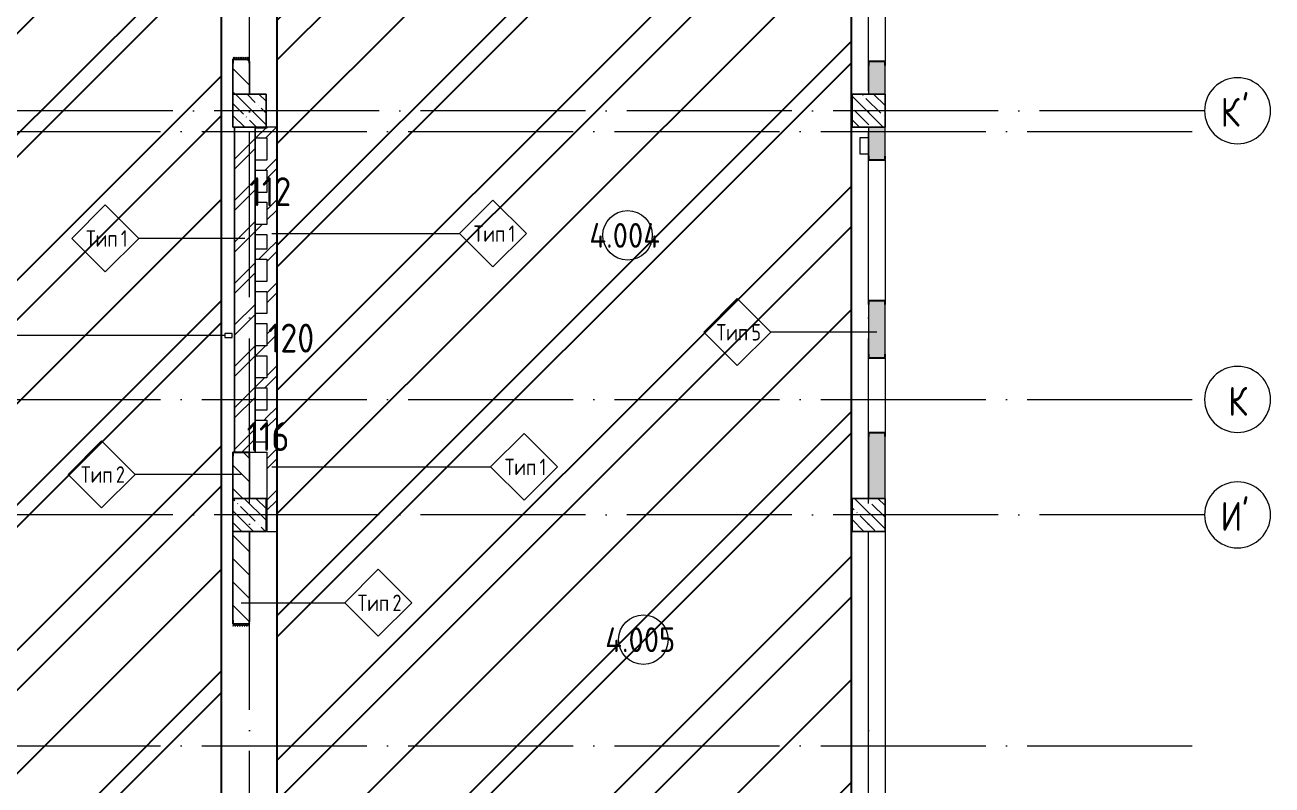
# Model space of a CAD drawing. Header units: millimetres. Extents: x -68946 to 690821, y -552984 to 293768.
# Drawn here: x 115912 to 131021, y -370269 to -361053 of the extents above; entities that cross this region are included whole.
import ezdxf

# ---------------------------------------------------------------- set-up
doc = ezdxf.new("R2010")
doc.units = ezdxf.units.MM
doc.linetypes.add('ADSK_Линия сетки', pattern=[2500, 2000, -250, 0, -250])
doc.linetypes.add('ADSK_Скрыто', pattern=[600, 300, -300])
for name, color, linetype, lineweight in [('0) блоки', 250, 'Continuous', 25), ('1.2) Стяжка 6 вып.', 30, 'Continuous', 30), ('1.3) Звуко-изол           6 вып.', 90, 'Continuous', 30), ('1.4) Стяжка 6 вып.', 30, 'Continuous', 30), ('A-AREA-____-IDEN', 250, 'Continuous', 9), ('A-DOOR-____-MCUT', 250, 'Continuous', 5), ('A-DOOR-____-OTLN', 250, 'Continuous', 5), ('A-FLOR-____-OTLN', 250, 'Continuous', 9), ('A-WALL-____-IDEN', 250, 'Continuous', 9), ('A-WALL-____-MCUT', 250, 'Continuous', 13), ('A-WALL-____-PATT', 250, 'Continuous', 13), ('G-____-____-SYMB', 250, 'ADSK_Скрыто', 9), ('I-WALL-____-OTLN', 250, 'Continuous', 9), ('S-COLS-____-MCUT', 250, 'Continuous', 25), ('S-COLS-____-OTLN', 250, 'Continuous', 9), ('S-GRID-____-IDEN', 250, 'Continuous', 9), ('S-GRID-____-OTLN', 250, 'Continuous', 9)]:
    doc.layers.add(name, color=color, linetype=linetype, lineweight=lineweight)
doc.styles.add('GOST Common', font='', dxfattribs={"width": 0.9, "height": 350})
doc.styles.add('GOST Common_1', font='', dxfattribs={"width": 0.9, "height": 250})
doc.styles.add('ISOCPEUR', font='isocpeur.ttf', dxfattribs={"width": 0.8, "height": 100})
doc.styles.add('ISOCPEUR_1', font='isocpeur.ttf', dxfattribs={"width": 0.9, "height": 250})
doc.styles.get('GOST Common').set_extended_font_data('GOST Common')
doc.styles.get('GOST Common_1').set_extended_font_data('GOST Common')
pattern_1 = [(135, (1051.41, 164.685), (-14.1421, -14.1421), []), (225, (1051.41, 164.685), (14.1421, -14.1421), [])]
pattern_2 = [(45, (-1071.384, 164.685), (-14.1421, 14.1421), []), (135, (-1071.384, 164.685), (-14.1421, -14.1421), [])]
pattern_3 = [(45, (-26617.47, -398117.93), (-251.4472, 251.4472), []), (45, (-26617.47, -397736.93), (-251.4472, 251.4472), [])]
pattern_4 = [(135, (-26617.47, -398117.93), (-141.42136, -141.42136), [])]
pattern_5 = [(135, (-26617.47, -398117.93), (-142.5612, -142.5612), []), (135, (-26474.9, -398117.93), (-142.5612, -142.5612), [252.016, -50.403, 3.353, -47.05])]

# ---------------------------------------------------------------- blocks, each defined once
blk = doc.blocks.new('Дверь_СКБ_2Ст_Фрамуга2 - Н_ВВ-3_2500x2600h_Учебные помещения_Фрамуга слева-42054644-Кладочный план внутренних ограждающих конструкций на отм_ _12_600_ Секция 3_')
at = {"layer": 'A-DOOR-____-OTLN'}
h = blk.add_hatch(dxfattribs=at)
h.set_pattern_fill('FP_5', color=256, style=0, pattern_type=2)
h.set_pattern_definition(pattern_2)
h.paths.add_polyline_path([(-1237.5, -100), (-1212.5, -100), (-1212.5, 100), (-1237.5, 100)])
h = blk.add_hatch(dxfattribs=at)
h.set_pattern_fill('FP_4', color=256, style=0, pattern_type=2)
h.set_pattern_definition(pattern_1)
h.paths.add_polyline_path([(1237.5, -100), (1262.5, -100), (1262.5, 100), (1237.5, 100)])
blk = doc.blocks.new('Дверь_СКБ_2Ст_Фрамуга2 - Н_ВВ-3_2500x2600h_Учебные помещения_Фрамуга слева-V1-Кладочный план внутренних ограждающих конструкций на отм_ _12_600_ Секция 3_')
at = {"layer": 'A-DOOR-____-OTLN'}
h = blk.add_hatch(dxfattribs=at)
h.set_pattern_fill('FP_5', color=256, style=0, pattern_type=2)
h.set_pattern_definition(pattern_2)
h.paths.add_polyline_path([(-1237.5, -100), (-1212.5, -100), (-1212.5, 100), (-1237.5, 100)])
h = blk.add_hatch(dxfattribs=at)
h.set_pattern_fill('FP_4', color=256, style=0, pattern_type=2)
h.set_pattern_definition(pattern_1)
h.paths.add_polyline_path([(1237.5, -100), (1262.5, -100), (1262.5, 100), (1237.5, 100)])
blk = doc.blocks.new('BSC_Колонна _Прямоугольная - 400x400-40975103-Кладочный план внутренних ограждающих конструкций на отм_ _12_600_ Секция 3_')
at = {"layer": 'S-COLS-____-OTLN', "lineweight": 5}
h = blk.add_hatch(dxfattribs=at)
h.set_pattern_fill('FP_28', color=256, style=0, pattern_type=2)
h.set_pattern_definition([(135, (-145249.98, -36025), (-142.5612, -142.5612), []), (135, (-145107.42, -36025), (-142.5612, -142.5612), [252.016, -50.403, 3.353, -47.05])])
h.paths.add_polyline_path([(-200, -200), (200, -200), (200, 200), (-200, 200)])
at = {"layer": 'S-COLS-____-MCUT'}
for p, q in [((200, 200), (-200, 200)), ((-200, 200), (-200, -200)), ((200, -200), (200, 200)), ((-200, -200), (200, -200))]:
    blk.add_line(p, q, dxfattribs=at)
blk = doc.blocks.new('BSC_Колонна _Прямоугольная - 400x400-V5-Кладочный план внутренних ограждающих конструкций на отм_ _12_600_ Секция 3_')
at = {"layer": 'S-COLS-____-OTLN', "lineweight": 5}
h = blk.add_hatch(dxfattribs=at)
h.set_pattern_fill('FP_29', color=256, style=0, pattern_type=2)
h.set_pattern_definition([(135, (-145249.98, -31125), (-142.5612, -142.5612), []), (135, (-145107.42, -31125), (-142.5612, -142.5612), [252.016, -50.403, 3.353, -47.05])])
h.paths.add_polyline_path([(-200, -200), (200, -200), (200, 200), (-200, 200), (-200, 46)])
at = {"layer": 'S-COLS-____-MCUT'}
for p, q in [((200, 200), (-200, 200)), ((-200, 200), (-200, -200)), ((200, -200), (200, 200)), ((-200, -200), (200, -200))]:
    blk.add_line(p, q, dxfattribs=at)
blk = doc.blocks.new('ADSK_КолоннаНесущая_Швеллер_Гнутый_ГОСТ 8278-83 - 200х50х4_таб_1 2-38569673-Кладочный план внутренних ограждающих конструкций на отм_ _12_600_ Секция 3_')
at = {"layer": 'S-COLS-____-MCUT'}
for p, q in [((-10.1, 90), (-10.1, -90)), ((-6.1, -90), (-6.1, 90)), ((39.9, 100), (-0.1, 100)), ((-0.1, 96), (39.9, 96)), ((39.9, 96), (39.9, 100)), ((39.9, -96), (-0.1, -96)), ((-0.1, -100), (39.9, -100)), ((39.9, -100), (39.9, -96))]:
    blk.add_line(p, q, dxfattribs=at)
for centre, radius, start, end in [((-0.1, 90), 10, 90, 180), ((-0.1, 90), 6, 90, 180), ((-0.1, -90), 10, 180, 270), ((-0.1, -90), 6, 180, 270)]:
    blk.add_arc(centre, radius, start, end, dxfattribs=at)
blk = doc.blocks.new('ADSK_КолоннаНесущая_Швеллер_Гнутый_ГОСТ 8278-83 - 200х50х4_таб_1 2-V14-Кладочный план внутренних ограждающих конструкций на отм_ _12_600_ Секция 3_')
at = {"layer": 'S-COLS-____-MCUT'}
for p, q in [((-6, -90), (-6, 90)), ((0, 96), (40, 96)), ((40, 100), (20, 100)), ((40, 96), (40, 100)), ((40, -96), (0, -96)), ((20, -100), (40, -100)), ((40, -100), (40, -96))]:
    blk.add_line(p, q, dxfattribs=at)
for centre, radius, start, end in [((0, 90), 10, 90, 180), ((0, 90), 6, 90, 180), ((0, -90), 10, 180, 270), ((0, -90), 6, 180, 270)]:
    blk.add_arc(centre, radius, start, end, dxfattribs=at)
blk = doc.blocks.new('ADSK_КолоннаНесущая_Швеллер_Гнутый_ГОСТ 8278-83 - 200х50х4_таб_1 2-V20-Кладочный план внутренних ограждающих конструкций на отм_ _12_600_ Секция 3_')
at = {"layer": 'S-COLS-____-MCUT'}
for p, q in [((-6, -90), (-6, 90)), ((0, 96), (40, 96)), ((40, 100), (20, 100)), ((40, 96), (40, 100)), ((40, -96), (0, -96)), ((0, -100), (40, -100)), ((40, -100), (40, -96))]:
    blk.add_line(p, q, dxfattribs=at)
for centre, radius, start, end in [((0, 90), 10, 92.5388, 179.9936), ((0, 90), 6, 90, 180), ((0, -90), 10, 180.0064, 270), ((0, -90), 6, 180, 270)]:
    blk.add_arc(centre, radius, start, end, dxfattribs=at)
blk = doc.blocks.new('ADSK_КолоннаНесущая_Швеллер_Гнутый_ГОСТ 8278-83 - 200х50х4_таб_1 2-V19-Кладочный план внутренних ограждающих конструкций на отм_ _12_600_ Секция 3_')
at = {"layer": 'S-COLS-____-MCUT'}
for p, q in [((-10.1, 90), (-10.1, -90)), ((-6.1, -90), (-6.1, 90)), ((39.9, 100), (-0.1, 100)), ((-0.1, 96), (39.9, 96)), ((39.9, 96), (39.9, 100)), ((39.9, -96), (-0.1, -96)), ((-0.1, -100), (39.9, -100)), ((39.9, -100), (39.9, -96))]:
    blk.add_line(p, q, dxfattribs=at)
for centre, radius, start, end in [((-0.1, 90), 10, 90, 180), ((-0.1, 90), 6, 90, 180), ((-0.1, -90), 10, 180, 270), ((-0.1, -90), 6, 180, 270)]:
    blk.add_arc(centre, radius, start, end, dxfattribs=at)
blk = doc.blocks.new('DM_Штора_Противодымная_Doormaster_E-60 - ш_4400 х в_2500-40883804-Кладочный план внутренних ограждающих конструкций на отм_ _12_600_ Секция 3_')
at = {"layer": 'A-DOOR-____-MCUT'}
for p, q in [((-2075, 150), (-2165, 150)), ((-2165, 150), (-2165, 100)), ((-2165, 100), (-2075, 100)), ((-2075, 100), (-2075, 150)), ((-2075, 125), (2325, 125)), ((2325, 150), (2325, 100)), ((2415, 150), (2325, 150)), ((2325, 100), (2415, 100)), ((2415, 100), (2415, 150))]:
    blk.add_line(p, q, dxfattribs=at)
blk = doc.blocks.new('Ось сетки - Круг_Ø8 мм-39983606-Кладочный план внутренних ограждающих конструкций на отм_ _12_600_ Секция 3_')
at = {"layer": 'S-GRID-____-IDEN'}
for start, end in [(360, 180), (180, 360)]:
    blk.add_arc((0, 0), 4, start, end, dxfattribs=at)
blk = doc.blocks.new('ADSK_Марка_Стена - Типоразмер_ADSK_Марка-30564887-Кладочный план внутренних ограждающих конструкций на отм_ _12_600_ Секция 3_')
at = {"layer": 'A-WALL-____-IDEN'}
for p, q in [((-0.16, 4.37), (-4.21, 0.31)), ((3.9, 0.31), (-0.16, 4.37)), ((-4.21, 0.31), (-0.16, -3.74)), ((-0.16, -3.74), (3.9, 0.31))]:
    blk.add_line(p, q, dxfattribs=at)
blk = doc.blocks.new('AAR_СКБ_Марка_Помещения_мал - Номер-28977439-АР1_Маркировочный план 3 этажа секция 2_3')
at = {"layer": 'A-AREA-____-IDEN'}
blk.add_circle((-0.03, 0), 3, dxfattribs=at)

msp = doc.modelspace()

# ---------------------------------------------------------------- hatches: boundary and pattern name
at = {"layer": '0) блоки'}
h = msp.add_hatch(dxfattribs=at)
h.set_pattern_fill('FP_2', color=256, style=0, pattern_type=2)
h.set_pattern_definition(pattern_4)
h.paths.add_polyline_path([(118632.3451, -361892.9338), (118632.3451, -361467.9348), (118432.5104, -361467.9348), (118432.5104, -361892.9338)])
h.paths.add_polyline_path([(118432.5104, -358967.9348), (118632.3451, -358967.9348), (118632.3451, -357392.9338), (118432.5104, -357392.9338), (118432.5104, -358937.9348)])
h = msp.add_hatch(dxfattribs=at)
h.set_pattern_fill('FP_3', color=256, style=0, pattern_type=2)
h.set_pattern_definition(pattern_3)
h.paths.add_polyline_path([(118632.3451, -366232.9338), (118702.3451, -366232.9338), (118702.3451, -362292.9338), (118452.3451, -362292.9338), (118452.3451, -366232.9338)])
h = msp.add_hatch(dxfattribs=at)
h.set_pattern_fill('FP_2', color=256, style=0, pattern_type=2)
h.set_pattern_definition(pattern_4)
h.paths.add_polyline_path([(118632.3451, -366792.9338), (118632.3451, -366232.9338), (118432.3451, -366232.9338), (118432.5104, -366792.9338)])
h = msp.add_hatch(dxfattribs=at)
h.set_pattern_fill('FP_2', color=256, style=0, pattern_type=2)
h.set_pattern_definition(pattern_4)
h.paths.add_polyline_path([(118432.5104, -371292.9338), (118632.3451, -371292.9338), (118632.3451, -370817.9348), (118432.5104, -370817.9348), (118432.5104, -371187.5681)])
h.paths.add_polyline_path([(118632.3451, -368317.9348), (118632.3239, -367192.9338), (118432.5104, -367192.9338), (118432.5104, -368317.9348)])
at = {"layer": '1.2) Стяжка 6 вып.', "lineweight": 30}
h = msp.add_hatch(dxfattribs=at)
h.set_pattern_fill('ANSI31', color=256, scale=333)
h.paths.add_polyline_path([(113962.5104, -372631.7985), (110182.5104, -372631.7985), (110182.5104, -370131.881), (113962.5104, -370131.881), (113962.5104, -364523.4665), (110174.6298, -364523.4665), (110174.6298, -360638.5426), (113962.5104, -360638.5426), (113962.5104, -352662.928), (110182.5104, -352662.928), (110182.5104, -349752.9338), (113962.5104, -349752.9338), (113962.5104, -339467.9338), (118290.6635, -339467.9338), (118290.6635, -397902.8604), (113962.5104, -397902.8604), (113962.5104, -387445.8752), (110182.5104, -387445.8752), (110182.5104, -385377.8842), (113962.5104, -385377.8842)])
h = msp.add_hatch(dxfattribs=at)
h.set_pattern_fill('ANSI31', color=256, scale=333)
h.paths.add_polyline_path([(125927.4163, -353418.0874), (118962.5104, -353418.0874), (118962.5104, -381563.7921), (125927.4163, -381563.7921)])
at = {"layer": '1.3) Звуко-изол           6 вып.', "lineweight": 30}
h = msp.add_hatch(dxfattribs=at)
h.set_pattern_fill('ANSI31', color=256, scale=500)
h.paths.add_polyline_path([(113962.5104, -372631.7985), (110182.5104, -372631.7985), (110182.5104, -370131.881), (113962.5104, -370131.881), (113962.5104, -364523.4665), (110174.6298, -364523.4665), (110174.6298, -360638.5426), (113962.5104, -360638.5426), (113962.5104, -352662.928), (110182.5104, -352662.928), (110182.5104, -349752.9338), (113962.5104, -349752.9338), (113962.5104, -339467.9338), (118290.6635, -339467.9338), (118290.6635, -397902.8604), (113962.5104, -397902.8604), (113962.5104, -387445.8752), (110182.5104, -387445.8752), (110182.5104, -385377.8842), (113962.5104, -385377.8842)])
h = msp.add_hatch(dxfattribs=at)
h.set_pattern_fill('ANSI31', color=256, scale=500)
h.paths.add_polyline_path([(125927.4163, -353418.0874), (118962.5104, -353418.0874), (118962.5104, -381563.7921), (125927.4163, -381563.7921)])
at = {"layer": '1.4) Стяжка 6 вып.', "lineweight": 30}
h = msp.add_hatch(dxfattribs=at)
h.set_pattern_fill('ANSI32', color=256, scale=333)
h.paths.add_polyline_path([(113962.5104, -372631.7985), (110182.5104, -372631.7985), (110182.5104, -370131.881), (113962.5104, -370131.881), (113962.5104, -364523.4665), (110174.6298, -364523.4665), (110174.6298, -360638.5426), (113962.5104, -360638.5426), (113962.5104, -352662.928), (110182.5104, -352662.928), (110182.5104, -349752.9338), (113962.5104, -349752.9338), (113962.5104, -339467.9338), (118290.6635, -339467.9338), (118290.6635, -397902.8604), (113962.5104, -397902.8604), (113962.5104, -387445.8752), (110182.5104, -387445.8752), (110182.5104, -385377.8842), (113962.5104, -385377.8842)])
h = msp.add_hatch(dxfattribs=at)
h.set_pattern_fill('ANSI32', color=256, scale=333)
h.paths.add_polyline_path([(125927.4163, -353418.0874), (118962.5104, -353418.0874), (118962.5104, -381563.7921), (125927.4163, -381563.7921)])
at = {"layer": 'A-WALL-____-PATT', "lineweight": 15}
h = msp.add_hatch(dxfattribs=at)
h.set_pattern_fill('FP_23', color=256, style=0, pattern_type=2)
h.set_pattern_definition([(50, (-26617.47, -398117.93), (364.36793, -31.8783), [38.1, -419.1]), (355, (-26617.47, -398117.93), (-70.48585, 382.1133), [30.48, -335.28]), (100.451, (-26587.1, -398120.6), (293.885, 350.2334), [32.38, -356.18]), (46.184, (-26617.47, -398016.33), (542.1585, -84.0858), [57.15, -628.65]), (96.636, (-26572.3, -398023.34), (474.8049, 494.8554), [48.57, -534.27]), (351.184, (-26617.47, -398016.33), (474.8102, 494.85), [45.72, -502.92]), (21, (-26566.67, -398041.73), (303.22847, -204.53046), [38.1, -419.1]), (326, (-26566.67, -398041.73), (123.6039, 368.37604), [30.48, -335.28]), (71.451, (-26541.4, -398058.78), (426.8341, 163.8427), [32.38, -356.18]), (37.5, (-26617.47, -398117.93), (6.17665, 169.11015), [16.764, -314.452, 16.764, -323.596, -336.55]), (37.5, (-26617.47, -398117.93), (6.17665, 169.11015), [-671.576, 16.764, -319.786]), (7.5, (-26617.47, -398117.93), (133.63888, 200.3615), [16.764, -177.292, 16.764, -306.832, -128.27]), (7.5, (-26617.47, -398117.93), (133.63888, 200.3615), [-517.652, 16.764, -111.506]), (327.5, (-26730.75, -398117.93), (271.18182, -11.45836), [16.764, -110.236, 16.764, -379.476, -525.78]), (327.5, (-26730.75, -398117.93), (271.18182, -11.45836), [-523.24, 16.764, -509.016]), (317.5, (-26781.55, -398117.93), (296.2585, 50.85285), [16.764, -148.336, 16.764, -246.38, -373.38]), (317.5, (-26781.55, -398117.93), (296.2585, 50.85285), [-428.244, 16.764, -356.616])])
h.paths.add_polyline_path([(126332.5104, -397892.9338), (126332.5104, -397492.9344), (126132.5104, -397492.9344), (126132.5104, -397892.9338)])
h.paths.add_polyline_path([(126132.5104, -393792.9338), (126332.5104, -393792.9338), (126332.5104, -392992.9344), (126132.5104, -392992.9344), (126132.5104, -393448.7037)])
h.paths.add_polyline_path([(126332.5104, -391292.9344), (126332.5104, -390592.9344), (126132.5104, -390592.9344), (126132.5104, -391292.9344)])
h.paths.add_polyline_path([(126132.5104, -389292.9338), (126332.5104, -389292.9338), (126332.5104, -388492.9344), (126132.5104, -388492.9344), (126132.5104, -389208.4874)])
h.paths.add_polyline_path([(126132.5104, -384792.9338), (126332.5104, -384792.9338), (126332.5104, -383992.9344), (126132.5104, -383992.9344)])
h.paths.add_polyline_path([(126332.5104, -382292.9344), (126332.5104, -381592.9344), (126132.5104, -381592.9344), (126132.5104, -382292.9344)])
h.paths.add_polyline_path([(126332.5104, -380292.9338), (126332.5104, -379492.9344), (126132.5104, -379492.9344), (126132.5104, -380292.9338)])
h.paths.add_polyline_path([(126332.5104, -375792.9338), (126332.5104, -374992.9344), (126132.5104, -374992.9344), (126132.5104, -375792.9338)])
h.paths.add_polyline_path([(126132.5104, -373292.9344), (126332.5104, -373292.9344), (126332.5104, -372592.9344), (126132.5104, -372592.9344)])
h.paths.add_polyline_path([(126132.5104, -371292.9338), (126332.5104, -371292.9338), (126332.5104, -370492.9344), (126132.5104, -370492.9344), (126132.5104, -371187.5681)])
h.paths.add_polyline_path([(126332.5104, -366792.9338), (126332.5104, -365992.9344), (126132.5104, -365992.9344), (126132.5104, -366792.9338)])
h.paths.add_polyline_path([(126332.5104, -365092.9344), (126332.5104, -364392.9344), (126132.5104, -364392.9344), (126132.5104, -365092.9344)])
h.paths.add_polyline_path([(126132.5104, -362692.9344), (126332.5104, -362692.9344), (126332.5104, -362292.9338), (126132.5104, -362292.9338), (126132.5104, -362442.122)])
h.paths.add_polyline_path([(126332.5104, -361892.9338), (126332.5104, -361492.9344), (126132.5104, -361492.9344), (126132.5104, -361892.9338)])
h.paths.add_polyline_path([(126332.5104, -358192.9344), (126332.5104, -357392.9338), (126132.5104, -357392.9338), (126132.5104, -358192.9344)])
h.paths.add_polyline_path([(126132.5104, -353692.9338), (126332.5104, -353692.9338), (126332.5104, -352492.9338), (126132.5104, -352492.9338), (126132.5104, -353282.9344)])
h.paths.add_polyline_path([(126332.5104, -350392.9338), (126332.5104, -350092.9344), (126132.5104, -350092.9344), (126132.5104, -350392.9338)])
h.paths.add_polyline_path([(126332.5104, -349192.9344), (126332.5104, -347992.9344), (126132.5104, -347992.9344), (126132.5104, -349192.9344)])
h.paths.add_polyline_path([(126132.5104, -347092.9344), (126332.5104, -347092.9344), (126332.5104, -346392.9344), (126132.5104, -346392.9344)])
h.paths.add_polyline_path([(126332.5104, -344292.9338), (126332.5104, -343492.9344), (126132.5104, -343492.9344), (126132.5104, -344292.9338)])
h.paths.add_polyline_path([(126332.5104, -340192.9344), (126332.5104, -339542.9338), (126132.5104, -339542.9338), (126132.5104, -340192.9344)])
h = msp.add_hatch(dxfattribs=at)
h.set_pattern_fill('FP_3', color=256, style=0, pattern_type=2)
h.set_pattern_definition(pattern_3)
h.paths.add_polyline_path([(118842.3451, -362422.9338), (118842.3451, -362302.9338), (118702.3451, -362302.9338), (118702.3451, -362422.9338), (118752.7972, -362422.9338)])
h = msp.add_hatch(dxfattribs=at)
h.set_pattern_fill('FP_3', color=256, style=0, pattern_type=2)
h.set_pattern_definition(pattern_3)
h.paths.add_polyline_path([(118962.3451, -367192.9338), (118962.3451, -362292.9332), (118842.3451, -362292.9332), (118842.3451, -367192.9338)])
h = msp.add_hatch(dxfattribs=at)
h.set_pattern_fill('FP_3', color=256, style=0, pattern_type=2)
h.set_pattern_definition(pattern_3)
h.paths.add_polyline_path([(118842.3451, -362812.9338), (118842.3451, -362692.9338), (118702.3451, -362692.9338), (118702.3451, -362812.9338), (118752.7972, -362812.9338)])
h = msp.add_hatch(dxfattribs=at)
h.set_pattern_fill('FP_3', color=256, style=0, pattern_type=2)
h.set_pattern_definition(pattern_3)
h.paths.add_polyline_path([(118842.3451, -363592.9338), (118842.3451, -363472.9338), (118702.3451, -363472.9338), (118702.3451, -363592.9338), (118752.7972, -363592.9338)])
h = msp.add_hatch(dxfattribs=at)
h.set_pattern_fill('FP_3', color=256, style=0, pattern_type=2)
h.set_pattern_definition(pattern_3)
h.paths.add_polyline_path([(118842.3451, -363892.9338), (118842.3451, -363772.9338), (118702.3451, -363772.9338), (118702.3451, -363892.9338), (118752.7972, -363892.9338)])
h = msp.add_hatch(dxfattribs=at)
h.set_pattern_fill('FP_3', color=256, style=0, pattern_type=2)
h.set_pattern_definition(pattern_3)
h.paths.add_polyline_path([(118702.5104, -364672.9338), (118842.3451, -364672.9338), (118842.3451, -364552.9338), (118702.5104, -364552.9338)])
h = msp.add_hatch(dxfattribs=at)
h.set_pattern_fill('FP_3', color=256, style=0, pattern_type=2)
h.set_pattern_definition(pattern_3)
h.paths.add_polyline_path([(118702.5104, -365062.9338), (118842.3451, -365062.9338), (118842.3451, -364942.9338), (118702.5104, -364942.9338)])
h = msp.add_hatch(dxfattribs=at)
h.set_pattern_fill('FP_3', color=256, style=0, pattern_type=2)
h.set_pattern_definition(pattern_3)
h.paths.add_polyline_path([(118702.5104, -365452.9338), (118842.3451, -365452.9338), (118842.3451, -365332.9338), (118702.5104, -365332.9338)])
h = msp.add_hatch(dxfattribs=at)
h.set_pattern_fill('FP_3', color=256, style=0, pattern_type=2)
h.set_pattern_definition(pattern_3)
h.paths.add_polyline_path([(118842.3451, -365842.9338), (118842.3451, -365722.9338), (118702.5104, -365722.9338), (118702.5104, -365842.9338), (118752.7972, -365842.9338)])
at = {"layer": 'S-COLS-____-OTLN', "lineweight": 5}
h = msp.add_hatch(dxfattribs=at)
h.set_pattern_fill('FP_1', color=256, style=0, pattern_type=2)
h.set_pattern_definition(pattern_5)
h.paths.add_polyline_path([(126132.5104, -362292.9338), (126332.5104, -362292.9338), (126332.5104, -361892.9338), (125932.5104, -361892.9338), (125932.5104, -362292.9338), (125973.3742, -362292.9338)])
h = msp.add_hatch(dxfattribs=at)
h.set_pattern_fill('FP_1', color=256, style=0, pattern_type=2)
h.set_pattern_definition(pattern_5)
h.paths.add_polyline_path([(126332.5104, -367192.9338), (126332.5104, -366792.9338), (125932.5104, -366792.9338), (125932.5104, -367192.9338)])

# ---------------------------------------------------------------- linework, layer by layer
at = {"layer": '0) блоки'}
for p, q in [((118432.5104, -361467.9348), (118432.5104, -361892.9338)), ((118632.3451, -361892.9338), (118632.3451, -361497.9348)), ((118452.3451, -362292.9338), (118452.3451, -366232.9338)), ((118702.3451, -366232.9338), (118702.3451, -362292.9338)), ((118432.3451, -366232.9338), (118432.3451, -366792.9338)), ((118632.3451, -366792.9338), (118632.3451, -366232.9338)), ((118432.5104, -367192.9338), (118432.5104, -368317.9348)), ((118632.3451, -368287.9348), (118632.3451, -367192.9338))]:
    msp.add_line(p, q, dxfattribs=at)
at = {"layer": '1.2) Стяжка 6 вып.', "lineweight": 30}
for points in [[(113962.5104, -364523.4665), (110174.6298, -364523.4665), (110174.6298, -360638.5426), (113962.5104, -360638.5426), (113962.5104, -352662.928), (110182.5104, -352662.928), (110182.5104, -349752.9338), (113962.5104, -349752.9338), (113962.5104, -339467.9338), (118290.6635, -339467.9338), (118290.6635, -397902.8604), (113962.5104, -397902.8604), (113962.5104, -387445.8752), (110182.5104, -387445.8752), (110182.5104, -385377.8842), (113962.5104, -385377.8842), (113962.5104, -372631.7985), (110182.5104, -372631.7985), (110182.5104, -370131.881), (113962.5104, -370131.881)], [(125927.4163, -353418.0874), (118962.5104, -353418.0874), (118962.5104, -381563.7921), (125927.4163, -381563.7921)]]:
    msp.add_lwpolyline(points, close=True, dxfattribs=at)
at = {"layer": 'A-FLOR-____-OTLN'}
for p, q in [((118702.5104, -362692.9338), (118702.5104, -362422.9338)), ((126032.5104, -362617.9338), (126032.5104, -362417.9338)), ((126032.5104, -362417.9338), (126132.5104, -362417.9338)), ((126132.5104, -362617.9338), (126032.5104, -362617.9338)), ((118702.5104, -363082.9338), (118702.5104, -362812.9338)), ((118702.5104, -363472.9338), (118702.5104, -363202.9338)), ((118702.5104, -363772.9338), (118702.5104, -363592.9338)), ((118702.5104, -364162.9338), (118702.5104, -363892.9338)), ((118702.5104, -364552.9338), (118702.5104, -364282.9338)), ((118702.5104, -364942.9338), (118702.5104, -364672.9338)), ((118702.5104, -365332.9338), (118702.5104, -365062.9338)), ((118702.5104, -365722.9338), (118702.5104, -365452.9338)), ((118702.5104, -366112.9338), (118702.5104, -365842.9338))]:
    msp.add_line(p, q, dxfattribs=at)
at = {"layer": 'A-WALL-____-IDEN'}
for p, q in [((118577.3451, -363640.5712), (117291.7201, -363640.5712)), ((118902.3451, -363582.033), (121176.9579, -363582.033)), ((126232.5104, -364777.2772), (124946.8854, -364777.2772)), ((118532.3451, -366502.4), (117246.7201, -366502.4)), ((118902.3451, -366410.4113), (121553.2751, -366410.4113)), ((118532.3451, -368057.8444), (119786.7201, -368057.8444))]:
    msp.add_line(p, q, dxfattribs=at)
at = {"layer": 'A-WALL-____-MCUT', "color": 7, "lineweight": 15}
for p, q in [((126132.5104, -361492.9344), (126132.5104, -361892.9338)), ((126332.5104, -361492.9344), (126132.5104, -361492.9344)), ((126332.5104, -361892.9338), (126332.5104, -361492.9344)), ((118842.3451, -362302.9338), (118702.3451, -362302.9338)), ((118842.3451, -362292.9332), (118842.3451, -362302.9338)), ((118962.3451, -362292.9332), (118842.3451, -362292.9332)), ((118962.3451, -367192.9338), (118962.3451, -362292.9332)), ((126132.5104, -362292.9338), (126132.5104, -362692.9344)), ((126332.5104, -362692.9344), (126332.5104, -362292.9338)), ((118702.3451, -362422.9338), (118842.3451, -362422.9338)), ((118842.3451, -362422.9338), (118842.3451, -362692.9338)), ((118842.3451, -362692.9338), (118702.3451, -362692.9338)), ((126132.5104, -362692.9344), (126332.5104, -362692.9344)), ((118702.3451, -362812.9338), (118842.3451, -362812.9338)), ((118842.3451, -362812.9338), (118842.3451, -363082.9338)), ((118842.3451, -363082.9338), (118702.3451, -363082.9338)), ((118702.3451, -363202.9338), (118842.3451, -363202.9338)), ((118842.3451, -363202.9338), (118842.3451, -363472.9338)), ((118842.3451, -363472.9338), (118702.3451, -363472.9338)), ((118702.3451, -363592.9338), (118842.3451, -363592.9338)), ((118842.3451, -363592.9338), (118842.3451, -363772.9338)), ((118842.3451, -363772.9338), (118702.3451, -363772.9338)), ((118702.3451, -363892.9338), (118842.3451, -363892.9338)), ((118842.3451, -363892.9338), (118842.3451, -364162.9338)), ((118842.3451, -364162.9338), (118702.3451, -364162.9338)), ((118702.3451, -364282.9338), (118842.3451, -364282.9338)), ((118842.3451, -364282.9338), (118842.3451, -364552.9338)), ((126132.5104, -364392.9344), (126132.5104, -365092.9344)), ((126332.5104, -364392.9344), (126132.5104, -364392.9344)), ((126332.5104, -365092.9344), (126332.5104, -364392.9344)), ((118842.3451, -364552.9338), (118702.5104, -364552.9338)), ((118702.5104, -364552.9338), (118702.5104, -364672.9338)), ((118702.5104, -364672.9338), (118842.3451, -364672.9338)), ((118842.3451, -364672.9338), (118842.3451, -364942.9338)), ((118842.3451, -364942.9338), (118702.5104, -364942.9338)), ((118702.5104, -364942.9338), (118702.5104, -365062.9338)), ((118702.5104, -365062.9338), (118842.3451, -365062.9338)), ((118842.3451, -365062.9338), (118842.3451, -365332.9338)), ((126132.5104, -365092.9344), (126332.5104, -365092.9344)), ((118842.3451, -365332.9338), (118702.5104, -365332.9338)), ((118702.5104, -365332.9338), (118702.5104, -365452.9338)), ((118702.5104, -365452.9338), (118842.3451, -365452.9338)), ((118842.3451, -365452.9338), (118842.3451, -365722.9338)), ((118842.3451, -365722.9338), (118702.5104, -365722.9338)), ((118702.5104, -365722.9338), (118702.5104, -365842.9338)), ((118702.5104, -365842.9338), (118842.3451, -365842.9338)), ((118842.3451, -365842.9338), (118842.3451, -366112.9338)), ((126132.5104, -365992.9344), (126132.5104, -366792.9338)), ((126332.5104, -365992.9344), (126132.5104, -365992.9344)), ((126332.5104, -366792.9338), (126332.5104, -365992.9344)), ((118452.3451, -366232.9338), (118432.3451, -366232.9338)), ((118632.3451, -366232.9338), (118842.3451, -366232.9338)), ((118842.3451, -366112.9338), (118702.3451, -366112.9338)), ((118842.3451, -366232.9338), (118842.3451, -367192.9338)), ((118842.3451, -367192.9338), (118962.3451, -367192.9338))]:
    msp.add_line(p, q, dxfattribs=at)
at = {"layer": 'A-WALL-____-MCUT', "lineweight": 15}
for p, q in [((126132.5104, -361892.9338), (126332.5104, -361892.9338)), ((126332.5104, -362292.9338), (126132.5104, -362292.9338)), ((118632.3451, -366232.9338), (118452.3451, -366232.9338)), ((126132.5104, -366792.9338), (126332.5104, -366792.9338))]:
    msp.add_line(p, q, dxfattribs=at)
at = {"layer": 'I-WALL-____-OTLN', "lineweight": 15}
for p, q in [((126132.5104, -361492.9344), (126132.5104, -358192.9344)), ((126332.5104, -358192.9344), (126332.5104, -361492.9344)), ((126132.5104, -364392.9344), (126132.5104, -362692.9344)), ((126332.5104, -362692.9344), (126332.5104, -364392.9344)), ((126132.5104, -365992.9344), (126132.5104, -365092.9344)), ((126332.5104, -365092.9344), (126332.5104, -365992.9344)), ((126132.5104, -370492.9344), (126132.5104, -367192.9344)), ((126332.5104, -367192.9344), (126332.5104, -370492.9344))]:
    msp.add_line(p, q, dxfattribs=at)
at = {"layer": 'S-COLS-____-MCUT'}
for p, q in [((126132.5104, -361892.9338), (125932.5104, -361892.9338)), ((125932.5104, -361892.9338), (125932.5104, -362292.9338)), ((126332.5104, -362292.9338), (126332.5104, -361892.9338)), ((125932.5104, -362292.9338), (126132.5104, -362292.9338)), ((126132.5104, -366792.9338), (125932.5104, -366792.9338)), ((125932.5104, -366792.9338), (125932.5104, -367192.9338)), ((126332.5104, -367192.9338), (126332.5104, -366792.9338)), ((125932.5104, -367192.9338), (126332.5104, -367192.9338))]:
    msp.add_line(p, q, dxfattribs=at)
at = {"layer": 'S-COLS-____-OTLN'}
for p, q in [((126332.5104, -361892.9338), (126132.5104, -361892.9338)), ((126132.5104, -362292.9338), (126332.5104, -362292.9338)), ((126332.5104, -366792.9338), (126132.5104, -366792.9338))]:
    msp.add_line(p, q, dxfattribs=at)
at = {"layer": 'S-GRID-____-OTLN', "linetype": 'ADSK_Линия сетки'}
for p, q in [((118632.5323, -401856.7737), (118632.5323, -336915.9292)), ((126132.5323, -401856.7737), (126132.5323, -336915.9292)), ((130203.4118, -362092.9338), (105552.8046, -362092.9338)), ((105552.8046, -362342.9338), (130203.4118, -362342.9338)), ((105552.8046, -365592.9338), (130203.4118, -365592.9338)), ((130203.4118, -366992.9338), (105552.8046, -366992.9338)), ((105552.8046, -369792.9338), (130203.4118, -369792.9338))]:
    msp.add_line(p, q, dxfattribs=at)

# ---------------------------------------------------------------- block references
at = {"layer": 'A-AREA-____-IDEN', "xscale": 99.99999999999993, "yscale": 99.99999999999993, "zscale": 99.99999999999993}
for p in [(123215.6946, -363603.4096), (123407.6014, -368505.501)]:
    msp.add_blockref('AAR_СКБ_Марка_Помещения_мал - Номер-28977439-АР1_Маркировочный план 3 этажа секция 2_3', p, dxfattribs=at)
at = {"layer": 'A-DOOR-____-OTLN', "color": 255}
for name, p, rotation in [('Дверь_СКБ_2Ст_Фрамуга2 - Н_ВВ-3_2500x2600h_Учебные помещения_Фрамуга слева-42054644-Кладочный план внутренних ограждающих конструкций на отм_ _12_600_ Секция 3_', (118532.3451, -360230.4348), 90), ('Дверь_СКБ_2Ст_Фрамуга2 - Н_ВВ-3_2500x2600h_Учебные помещения_Фрамуга слева-V1-Кладочный план внутренних ограждающих конструкций на отм_ _12_600_ Секция 3_', (118532.3451, -369580.4348), 89.99999999999987)]:
    msp.add_blockref(name, p, dxfattribs=dict(at, rotation=rotation))
at = {"layer": 'A-DOOR-____-OTLN', "color": 250, "rotation": 180}
msp.add_blockref('DM_Штора_Противодымная_Doormaster_E-60 - ш_4400 х в_2500-40883804-Кладочный план внутренних ограждающих конструкций на отм_ _12_600_ Секция 3_', (116257.5323, -364692.9659), dxfattribs=at)
at = {"layer": 'A-WALL-____-IDEN', "xscale": 99.99999999999993, "yscale": 99.99999999999993, "zscale": 99.99999999999993}
for p in [(121598.2998, -363613.283), (116901.6282, -363671.8212), (124556.7935, -364808.5272), (116856.6282, -366533.65), (121974.617, -366441.6613), (120208.062, -368089.0944)]:
    msp.add_blockref('ADSK_Марка_Стена - Типоразмер_ADSK_Марка-30564887-Кладочный план внутренних ограждающих конструкций на отм_ _12_600_ Секция 3_', p, dxfattribs=at)
at = {"layer": 'S-COLS-____-OTLN'}
for name, p, rotation in [('ADSK_КолоннаНесущая_Швеллер_Гнутый_ГОСТ 8278-83 - 200х50х4_таб_1 2-V20-Кладочный план внутренних ограждающих конструкций на отм_ _12_600_ Секция 3_', (118532.5104, -361478.0344), 269.9999999999995), ('ADSK_КолоннаНесущая_Швеллер_Гнутый_ГОСТ 8278-83 - 200х50х4_таб_1 2-38569673-Кладочный план внутренних ограждающих конструкций на отм_ _12_600_ Секция 3_', (126232.5104, -361503.0344), 269.9999999999649), ('ADSK_КолоннаНесущая_Швеллер_Гнутый_ГОСТ 8278-83 - 200х50х4_таб_1 2-38569673-Кладочный план внутренних ограждающих конструкций на отм_ _12_600_ Секция 3_', (126232.5104, -362682.8344), 89.99999999996523), ('ADSK_КолоннаНесущая_Швеллер_Гнутый_ГОСТ 8278-83 - 200х50х4_таб_1 2-38569673-Кладочный план внутренних ограждающих конструкций на отм_ _12_600_ Секция 3_', (126232.5104, -364403.0344), 269.9999999999649), ('ADSK_КолоннаНесущая_Швеллер_Гнутый_ГОСТ 8278-83 - 200х50х4_таб_1 2-38569673-Кладочный план внутренних ограждающих конструкций на отм_ _12_600_ Секция 3_', (126232.5104, -365082.8344), 89.99999999996523), ('ADSK_КолоннаНесущая_Швеллер_Гнутый_ГОСТ 8278-83 - 200х50х4_таб_1 2-38569673-Кладочный план внутренних ограждающих конструкций на отм_ _12_600_ Секция 3_', (126232.5104, -366003.0344), 269.9999999999649), ('ADSK_КолоннаНесущая_Швеллер_Гнутый_ГОСТ 8278-83 - 200х50х4_таб_1 2-V19-Кладочный план внутренних ограждающих конструкций на отм_ _12_600_ Секция 3_', (118532.3451, -366243.0328), 269.9999999999995), ('ADSK_КолоннаНесущая_Швеллер_Гнутый_ГОСТ 8278-83 - 200х50х4_таб_1 2-V14-Кладочный план внутренних ограждающих конструкций на отм_ _12_600_ Секция 3_', (118532.3451, -368307.8344), 90.00000000000044)]:
    msp.add_blockref(name, p, dxfattribs=dict(at, rotation=rotation))
for name, p in [('BSC_Колонна _Прямоугольная - 400x400-40975103-Кладочный план внутренних ограждающих конструкций на отм_ _12_600_ Секция 3_', (118632.5104, -362092.9338)), ('BSC_Колонна _Прямоугольная - 400x400-V5-Кладочный план внутренних ограждающих конструкций на отм_ _12_600_ Секция 3_', (118632.5104, -366992.9338))]:
    msp.add_blockref(name, p, dxfattribs=at)
at = {"layer": 'S-GRID-____-IDEN', "xscale": 99.99999999999993, "yscale": 99.99999999999993, "zscale": 99.99999999999993}
for p, rotation in [((130603.4118, -362092.9338), 89.99999999999982), ((130603.4118, -365592.9338), 269.9999999999994), ((130603.4118, -366992.9338), 89.99999999999982)]:
    msp.add_blockref('Ось сетки - Круг_Ø8 мм-39983606-Кладочный план внутренних ограждающих конструкций на отм_ _12_600_ Секция 3_', p, dxfattribs=dict(at, rotation=rotation))

# ---------------------------------------------------------------- texts
at = {"layer": 'A-AREA-____-IDEN', "char_height": 300, "width": 673.4175, "attachment_point": 1, "style": 'ISOCPEUR_1'}
for s, insert in [('4.004', (122750.1554, -363454.7498)), ('4.005', (122942.0622, -368356.8412))]:
    msp.add_mtext(s, dxfattribs=dict(at, insert=insert))
at = {"layer": 'A-WALL-____-IDEN', "char_height": 200, "attachment_point": 1, "style": 'ISOCPEUR'}
for s, insert, width in [('Тип', (121350.019, -363483.6143), 387.215062), (' 1', (121669.5033, -363483.6143), 190.801625), ('Тип', (116653.3474, -363542.1525), 387.215062), (' 1', (116972.8318, -363542.1525), 190.801625), ('Тип', (124292.4126, -364678.8585), 387.215062), (' 5', (124611.897, -364678.8585), 230.084312), ('Тип', (121726.3362, -366311.9927), 387.215062), (' 1', (122045.8205, -366311.9927), 190.801625), ('Тип', (116592.2474, -366403.9813), 387.215062), (' 2', (116911.7318, -366403.9813), 230.084312), ('Тип', (119943.6812, -367959.4258), 387.215062), (' 2', (120263.1656, -367959.4258), 230.084312)]:
    msp.add_mtext(s, dxfattribs=dict(at, insert=insert, width=width))
at = {"layer": 'G-____-____-SYMB', "linetype": 'Continuous', "char_height": 350, "attachment_point": 1, "style": 'GOST Common_1'}
for s, insert, width in [('112', (118632.3889, -362899.6516), 577.215), ('120', (118855.8638, -364674.7413), 654.177), ('116', (118597.5897, -365868.2418), 577.215)]:
    msp.add_mtext(s, dxfattribs=dict(at, insert=insert, width=width))
at = {"layer": 'S-GRID-____-IDEN', "color": 18, "true_color": 0x000000, "char_height": 350, "attachment_point": 1, "style": 'GOST Common'}
for s, insert, width in [("\\fGOST Common|b0|i0|c204|p34|;\\W.9;'", (130654.1191, -361935.7082), 137.088562), ('\\fGOST Common|b0|i0|c204|p34|;\\W.9;К', (130398.1347, -361935.7082), 310.253062), ('\\fGOST Common|b0|i0|c204|p34|;\\W.9;К', (130490.0889, -365440.3469), 310.253062), ('\\fGOST Common|b0|i0|c204|p34|;\\W.9;И', (130398.1347, -366835.7082), 310.253062), ("\\fGOST Common|b0|i0|c204|p34|;\\W.9;'", (130654.1191, -366835.7082), 137.088562)]:
    msp.add_mtext(s, dxfattribs=dict(at, insert=insert, width=width))

doc.saveas('drawing.dxf')
